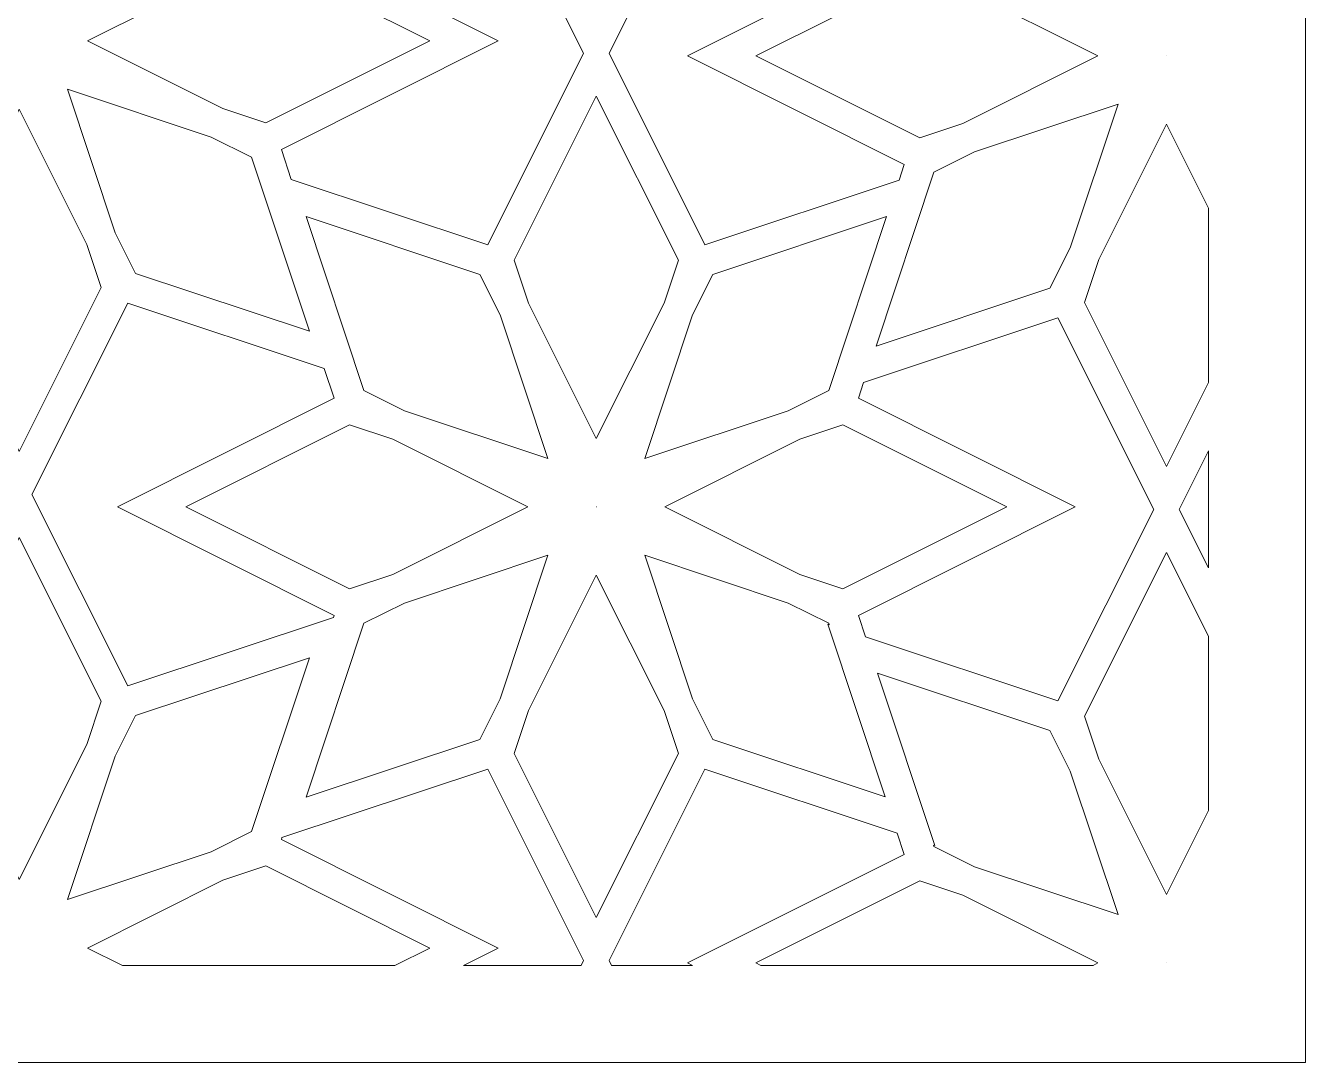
# Model space of a CAD drawing. Header units: centimetres. Extents: x -9.9 to 5.1, y -1.5 to 12.
# Drawn here: x -6.361 to -2.847, y -1.503 to 1.343 of the extents above; entities that cross this region are included whole.
import ezdxf

# ---------------------------------------------------------------- set-up
doc = ezdxf.new("R2010")
doc.units = ezdxf.units.CM
doc.header["$MEASUREMENT"] = 0
doc.layers.add('layer 1', color=7, linetype='Continuous')

msp = doc.modelspace()

# ---------------------------------------------------------------- linework, layer by layer
at = {"layer": 'layer 1', "color": 177, "lineweight": 9}
for points, knots in [([(-9.90262, -1.50302), (-9.90262, -1.50302), (-9.90262, -1.40247), (-9.90262, -1.40247), (-9.90262, -1.40247), (-9.90262, -1.40247), (-9.90262, -1.28287), (-9.90262, -1.28287), (-9.90262, -1.28287), (-9.90262, -1.28287), (-9.90262, -1.09513), (-9.90262, -1.09513), (-9.90262, -1.09513), (-9.90262, -1.09513), (-9.90262, -0.97553), (-9.90262, -0.97553), (-9.90262, -0.97553), (-9.90262, -0.97553), (-9.90262, -0.53225), (-9.90262, -0.53225), (-9.90262, -0.53225), (-9.90262, -0.53225), (-9.90262, -0.4436), (-9.90262, -0.4436), (-9.90262, -0.4436), (-9.90262, -0.4436), (-9.90262, 0.00048), (-9.90262, 0.00048), (-9.90262, 0.00048), (-9.90262, 0.00048), (-9.90262, 0.12554), (-9.90262, 0.12554), (-9.90262, 0.12554), (-9.90262, 0.12554), (-9.90262, 0.55598), (-9.90262, 0.55598), (-9.90262, 0.55598), (-9.90262, 0.55598), (-9.90262, 0.64463), (-9.90262, 0.64463), (-9.90262, 0.64463), (-9.90262, 0.64463), (-9.90262, 1.08791), (-9.90262, 1.08791), (-9.90262, 1.08791), (-9.90262, 1.08791), (-9.90262, 1.20751), (-9.90262, 1.20751), (-9.90262, 1.20751), (-9.90262, 1.20751), (-9.90262, 1.39525), (-9.90262, 1.39525), (-9.90262, 1.39525), (-9.90262, 1.39525), (-9.90262, 1.51485), (-9.90262, 1.51485), (-9.90262, 1.51485), (-9.90262, 1.51485), (-9.90262, 1.95812), (-9.90262, 1.95812), (-9.90262, 1.95812), (-9.90262, 1.95812), (-9.90262, 2.04678), (-9.90262, 2.04678), (-9.90262, 2.04678), (-9.90262, 2.04678), (-9.90262, 2.49085), (-9.90262, 2.49085), (-9.90262, 2.49085), (-9.90262, 2.49085), (-9.90262, 2.61591), (-9.90262, 2.61591), (-9.90262, 2.61591), (-9.90262, 2.61591), (-9.90262, 3.04637), (-9.90262, 3.04637), (-9.90262, 3.04637), (-9.90262, 3.04637), (-9.90262, 3.13502), (-9.90262, 3.13502), (-9.90262, 3.13502), (-9.90262, 3.13502), (-9.90262, 3.5783), (-9.90262, 3.5783), (-9.90262, 3.5783), (-9.90262, 3.5783), (-9.90262, 3.6979), (-9.90262, 3.6979), (-9.90262, 3.6979), (-9.90262, 3.6979), (-9.90262, 3.88564), (-9.90262, 3.88564), (-9.90262, 3.88564), (-9.90262, 3.88564), (-9.90262, 4.00523), (-9.90262, 4.00523), (-9.90262, 4.00523), (-9.90262, 4.00523), (-9.90262, 4.44851), (-9.90262, 4.44851), (-9.90262, 4.44851), (-9.90262, 4.44851), (-9.90262, 4.53717), (-9.90262, 4.53717), (-9.90262, 4.53717), (-9.90262, 4.53717), (-9.90262, 4.98124), (-9.90262, 4.98124), (-9.90262, 4.98124), (-9.90262, 4.98124), (-9.90262, 5.10631), (-9.90262, 5.10631), (-9.90262, 5.10631), (-9.90262, 5.10631), (-9.90262, 5.53674), (-9.90262, 5.53674), (-9.90262, 5.53674), (-9.90262, 5.53674), (-9.90262, 5.6254), (-9.90262, 5.6254), (-9.90262, 5.6254), (-9.90262, 5.6254), (-9.90262, 6.06868), (-9.90262, 6.06868), (-9.90262, 6.06868), (-9.90262, 6.06868), (-9.90262, 6.18827), (-9.90262, 6.18827), (-9.90262, 6.18827), (-9.90262, 6.18827), (-9.90262, 6.37601), (-9.90262, 6.37601), (-9.90262, 6.37601), (-9.90262, 6.37601), (-9.90262, 6.49561), (-9.90262, 6.49561), (-9.90262, 6.49561), (-9.90262, 6.49561), (-9.90262, 6.93889), (-9.90262, 6.93889), (-9.90262, 6.93889), (-9.90262, 6.93889), (-9.90262, 7.02755), (-9.90262, 7.02755), (-9.90262, 7.02755), (-9.90262, 7.02755), (-9.90262, 7.47161), (-9.90262, 7.47161), (-9.90262, 7.47161), (-9.90262, 7.47161), (-9.90262, 7.59668), (-9.90262, 7.59668), (-9.90262, 7.59668), (-9.90262, 7.59668), (-9.90262, 8.02713), (-9.90262, 8.02713), (-9.90262, 8.02713), (-9.90262, 8.02713), (-9.90262, 8.11579), (-9.90262, 8.11579), (-9.90262, 8.11579), (-9.90262, 8.11579), (-9.90262, 8.55907), (-9.90262, 8.55907), (-9.90262, 8.55907), (-9.90262, 8.55907), (-9.90262, 8.67866), (-9.90262, 8.67866), (-9.90262, 8.67866), (-9.90262, 8.67866), (-9.90262, 8.8664), (-9.90262, 8.8664), (-9.90262, 8.8664), (-9.90262, 8.8664), (-9.90262, 8.986), (-9.90262, 8.986), (-9.90262, 8.986), (-9.90262, 8.986), (-9.90262, 9.42928), (-9.90262, 9.42928), (-9.90262, 9.42928), (-9.90262, 9.42928), (-9.90262, 9.51794), (-9.90262, 9.51794), (-9.90262, 9.51794), (-9.90262, 9.51794), (-9.90262, 9.96201), (-9.90262, 9.96201), (-9.90262, 9.96201), (-9.90262, 9.96201), (-9.90262, 10.08707), (-9.90262, 10.08707), (-9.90262, 10.08707), (-9.90262, 10.08707), (-9.90262, 10.51751), (-9.90262, 10.51751), (-9.90262, 10.51751), (-9.90262, 10.51751), (-9.90262, 10.60617), (-9.90262, 10.60617), (-9.90262, 10.60617), (-9.90262, 10.60617), (-9.90262, 11.04944), (-9.90262, 11.04944), (-9.90262, 11.04944), (-9.90262, 11.04944), (-9.90262, 11.16904), (-9.90262, 11.16904), (-9.90262, 11.16904), (-9.90262, 11.16904), (-9.90262, 11.35678), (-9.90262, 11.35678), (-9.90262, 11.35678), (-9.90262, 11.35678), (-9.90262, 11.47638), (-9.90262, 11.47638), (-9.90262, 11.47638), (-9.90262, 11.47638), (-9.90262, 11.91966), (-9.90262, 11.91966), (-9.90262, 11.91966), (-9.90262, 11.91966), (-9.90262, 11.9877), (-9.90262, 11.9877), (-9.90262, 11.9877), (-9.90262, 11.9877), (-2.84661, 11.9877), (-2.84661, 11.9877), (-2.84661, 11.9877), (-2.84661, 11.9877), (-2.84661, 11.96951), (-2.84661, 11.96951), (-2.84661, 11.96951), (-2.84661, 11.96951), (-2.84661, 11.88086), (-2.84661, 11.88086), (-2.84661, 11.88086), (-2.84661, 11.88086), (-2.84661, 11.43758), (-2.84661, 11.43758), (-2.84661, 11.43758), (-2.84661, 11.43758), (-2.84661, 11.31906), (-2.84661, 11.31906), (-2.84661, 11.31906), (-2.84661, 11.31906), (-2.84661, 11.1249), (-2.84661, 11.1249), (-2.84661, 11.1249), (-2.84661, 11.1249), (-2.84661, 11.00638), (-2.84661, 11.00638), (-2.84661, 11.00638), (-2.84661, 11.00638), (-2.84661, 10.56311), (-2.84661, 10.56311), (-2.84661, 10.56311), (-2.84661, 10.56311), (-2.84661, 10.47445), (-2.84661, 10.47445), (-2.84661, 10.47445), (-2.84661, 10.47445), (-2.84661, 10.04616), (-2.84661, 10.04616), (-2.84661, 10.04616), (-2.84661, 10.04616), (-2.84661, 9.92103), (-2.84661, 9.92103), (-2.84661, 9.92103), (-2.84661, 9.92103), (-2.84661, 9.47912), (-2.84661, 9.47912), (-2.84661, 9.47912), (-2.84661, 9.47912), (-2.84661, 9.39046), (-2.84661, 9.39046), (-2.84661, 9.39046), (-2.84661, 9.39046), (-2.84661, 8.94719), (-2.84661, 8.94719), (-2.84661, 8.94719), (-2.84661, 8.94719), (-2.84661, 8.82867), (-2.84661, 8.82867), (-2.84661, 8.82867), (-2.84661, 8.82867), (-2.84661, 8.63451), (-2.84661, 8.63451), (-2.84661, 8.63451), (-2.84661, 8.63451), (-2.84661, 8.51599), (-2.84661, 8.51599), (-2.84661, 8.51599), (-2.84661, 8.51599), (-2.84661, 8.07271), (-2.84661, 8.07271), (-2.84661, 8.07271), (-2.84661, 8.07271), (-2.84661, 7.98406), (-2.84661, 7.98406), (-2.84661, 7.98406), (-2.84661, 7.98406), (-2.84661, 7.55579), (-2.84661, 7.55579), (-2.84661, 7.55579), (-2.84661, 7.55579), (-2.84661, 7.43065), (-2.84661, 7.43065), (-2.84661, 7.43065), (-2.84661, 7.43065), (-2.84661, 6.98874), (-2.84661, 6.98874), (-2.84661, 6.98874), (-2.84661, 6.98874), (-2.84661, 6.90009), (-2.84661, 6.90009), (-2.84661, 6.90009), (-2.84661, 6.90009), (-2.84661, 6.45681), (-2.84661, 6.45681), (-2.84661, 6.45681), (-2.84661, 6.45681), (-2.84661, 6.33829), (-2.84661, 6.33829), (-2.84661, 6.33829), (-2.84661, 6.33829), (-2.84661, 6.14413), (-2.84661, 6.14413), (-2.84661, 6.14413), (-2.84661, 6.14413), (-2.84661, 6.02561), (-2.84661, 6.02561), (-2.84661, 6.02561), (-2.84661, 6.02561), (-2.84661, 5.58234), (-2.84661, 5.58234), (-2.84661, 5.58234), (-2.84661, 5.58234), (-2.84661, 5.49368), (-2.84661, 5.49368), (-2.84661, 5.49368), (-2.84661, 5.49368), (-2.84661, 5.0654), (-2.84661, 5.0654), (-2.84661, 5.0654), (-2.84661, 5.0654), (-2.84661, 4.94026), (-2.84661, 4.94026), (-2.84661, 4.94026), (-2.84661, 4.94026), (-2.84661, 4.49835), (-2.84661, 4.49835), (-2.84661, 4.49835), (-2.84661, 4.49835), (-2.84661, 4.4097), (-2.84661, 4.4097), (-2.84661, 4.4097), (-2.84661, 4.4097), (-2.84661, 3.96642), (-2.84661, 3.96642), (-2.84661, 3.96642), (-2.84661, 3.96642), (-2.84661, 3.8479), (-2.84661, 3.8479), (-2.84661, 3.8479), (-2.84661, 3.8479), (-2.84661, 3.65375), (-2.84661, 3.65375), (-2.84661, 3.65375), (-2.84661, 3.65375), (-2.84661, 3.53523), (-2.84661, 3.53523), (-2.84661, 3.53523), (-2.84661, 3.53523), (-2.84661, 3.09195), (-2.84661, 3.09195), (-2.84661, 3.09195), (-2.84661, 3.09195), (-2.84661, 3.00329), (-2.84661, 3.00329), (-2.84661, 3.00329), (-2.84661, 3.00329), (-2.84661, 2.57502), (-2.84661, 2.57502), (-2.84661, 2.57502), (-2.84661, 2.57502), (-2.84661, 2.44988), (-2.84661, 2.44988), (-2.84661, 2.44988), (-2.84661, 2.44988), (-2.84661, 2.00798), (-2.84661, 2.00798), (-2.84661, 2.00798), (-2.84661, 2.00798), (-2.84661, 1.91932), (-2.84661, 1.91932), (-2.84661, 1.91932), (-2.84661, 1.91932), (-2.84661, 1.47604), (-2.84661, 1.47604), (-2.84661, 1.47604), (-2.84661, 1.47604), (-2.84661, 1.35752), (-2.84661, 1.35752), (-2.84661, 1.35752), (-2.84661, 1.35752), (-2.84661, 1.16337), (-2.84661, 1.16337), (-2.84661, 1.16337), (-2.84661, 1.16337), (-2.84661, 1.04485), (-2.84661, 1.04485), (-2.84661, 1.04485), (-2.84661, 1.04485), (-2.84661, 0.60157), (-2.84661, 0.60157), (-2.84661, 0.60157), (-2.84661, 0.60157), (-2.84661, 0.51291), (-2.84661, 0.51291), (-2.84661, 0.51291), (-2.84661, 0.51291), (-2.84661, 0.08463), (-2.84661, 0.08463), (-2.84661, 0.08463), (-2.84661, 0.08463), (-2.84661, -0.04051), (-2.84661, -0.04051), (-2.84661, -0.04051), (-2.84661, -0.04051), (-2.84661, -0.48241), (-2.84661, -0.48241), (-2.84661, -0.48241), (-2.84661, -0.48241), (-2.84661, -0.57107), (-2.84661, -0.57107), (-2.84661, -0.57107), (-2.84661, -0.57107), (-2.84661, -1.01435), (-2.84661, -1.01435), (-2.84661, -1.01435), (-2.84661, -1.01435), (-2.84661, -1.13286), (-2.84661, -1.13286), (-2.84661, -1.13286), (-2.84661, -1.13286), (-2.84661, -1.32702), (-2.84661, -1.32702), (-2.84661, -1.32702), (-2.84661, -1.32702), (-2.84661, -1.44554), (-2.84661, -1.44554), (-2.84661, -1.44554), (-2.84661, -1.44554), (-2.84661, -1.50302), (-2.84661, -1.50302), (-2.84661, -1.50302), (-2.84661, -1.50302), (-9.90262, -1.50302), (-9.90262, -1.50302)], [0, 0, 0, 0, 0.0086207, 0.0086207, 0.0086207, 0.0086207, 0.0172414, 0.0172414, 0.0172414, 0.0172414, 0.0258621, 0.0258621, 0.0258621, 0.0258621, 0.0344828, 0.0344828, 0.0344828, 0.0344828, 0.0431034, 0.0431034, 0.0431034, 0.0431034, 0.0517241, 0.0517241, 0.0517241, 0.0517241, 0.0603448, 0.0603448, 0.0603448, 0.0603448, 0.0689655, 0.0689655, 0.0689655, 0.0689655, 0.0775862, 0.0775862, 0.0775862, 0.0775862, 0.0862069, 0.0862069, 0.0862069, 0.0862069, 0.0948276, 0.0948276, 0.0948276, 0.0948276, 0.1034483, 0.1034483, 0.1034483, 0.1034483, 0.112069, 0.112069, 0.112069, 0.112069, 0.1206897, 0.1206897, 0.1206897, 0.1206897, 0.1293103, 0.1293103, 0.1293103, 0.1293103, 0.137931, 0.137931, 0.137931, 0.137931, 0.1465517, 0.1465517, 0.1465517, 0.1465517, 0.1551724, 0.1551724, 0.1551724, 0.1551724, 0.1637931, 0.1637931, 0.1637931, 0.1637931, 0.1724138, 0.1724138, 0.1724138, 0.1724138, 0.1810345, 0.1810345, 0.1810345, 0.1810345, 0.1896552, 0.1896552, 0.1896552, 0.1896552, 0.1982759, 0.1982759, 0.1982759, 0.1982759, 0.2068966, 0.2068966, 0.2068966, 0.2068966, 0.2155172, 0.2155172, 0.2155172, 0.2155172, 0.2241379, 0.2241379, 0.2241379, 0.2241379, 0.2327586, 0.2327586, 0.2327586, 0.2327586, 0.2413793, 0.2413793, 0.2413793, 0.2413793, 0.25, 0.25, 0.25, 0.25, 0.2586207, 0.2586207, 0.2586207, 0.2586207, 0.2672414, 0.2672414, 0.2672414, 0.2672414, 0.2758621, 0.2758621, 0.2758621, 0.2758621, 0.2844828, 0.2844828, 0.2844828, 0.2844828, 0.2931034, 0.2931034, 0.2931034, 0.2931034, 0.3017241, 0.3017241, 0.3017241, 0.3017241, 0.3103448, 0.3103448, 0.3103448, 0.3103448, 0.3189655, 0.3189655, 0.3189655, 0.3189655, 0.3275862, 0.3275862, 0.3275862, 0.3275862, 0.3362069, 0.3362069, 0.3362069, 0.3362069, 0.3448276, 0.3448276, 0.3448276, 0.3448276, 0.3534483, 0.3534483, 0.3534483, 0.3534483, 0.362069, 0.362069, 0.362069, 0.362069, 0.3706897, 0.3706897, 0.3706897, 0.3706897, 0.3793103, 0.3793103, 0.3793103, 0.3793103, 0.387931, 0.387931, 0.387931, 0.387931, 0.3965517, 0.3965517, 0.3965517, 0.3965517, 0.4051724, 0.4051724, 0.4051724, 0.4051724, 0.4137931, 0.4137931, 0.4137931, 0.4137931, 0.4224138, 0.4224138, 0.4224138, 0.4224138, 0.4310345, 0.4310345, 0.4310345, 0.4310345, 0.4396552, 0.4396552, 0.4396552, 0.4396552, 0.4482759, 0.4482759, 0.4482759, 0.4482759, 0.4568966, 0.4568966, 0.4568966, 0.4568966, 0.4655172, 0.4655172, 0.4655172, 0.4655172, 0.4741379, 0.4741379, 0.4741379, 0.4741379, 0.4827586, 0.4827586, 0.4827586, 0.4827586, 0.4913793, 0.4913793, 0.4913793, 0.4913793, 0.5, 0.5, 0.5, 0.5, 0.5086207, 0.5086207, 0.5086207, 0.5086207, 0.5172414, 0.5172414, 0.5172414, 0.5172414, 0.5258621, 0.5258621, 0.5258621, 0.5258621, 0.5344828, 0.5344828, 0.5344828, 0.5344828, 0.5431034, 0.5431034, 0.5431034, 0.5431034, 0.5517241, 0.5517241, 0.5517241, 0.5517241, 0.5603448, 0.5603448, 0.5603448, 0.5603448, 0.5689655, 0.5689655, 0.5689655, 0.5689655, 0.5775862, 0.5775862, 0.5775862, 0.5775862, 0.5862069, 0.5862069, 0.5862069, 0.5862069, 0.5948276, 0.5948276, 0.5948276, 0.5948276, 0.6034483, 0.6034483, 0.6034483, 0.6034483, 0.612069, 0.612069, 0.612069, 0.612069, 0.6206897, 0.6206897, 0.6206897, 0.6206897, 0.6293103, 0.6293103, 0.6293103, 0.6293103, 0.637931, 0.637931, 0.637931, 0.637931, 0.6465517, 0.6465517, 0.6465517, 0.6465517, 0.6551724, 0.6551724, 0.6551724, 0.6551724, 0.6637931, 0.6637931, 0.6637931, 0.6637931, 0.6724138, 0.6724138, 0.6724138, 0.6724138, 0.6810345, 0.6810345, 0.6810345, 0.6810345, 0.6896552, 0.6896552, 0.6896552, 0.6896552, 0.6982759, 0.6982759, 0.6982759, 0.6982759, 0.7068966, 0.7068966, 0.7068966, 0.7068966, 0.7155172, 0.7155172, 0.7155172, 0.7155172, 0.7241379, 0.7241379, 0.7241379, 0.7241379, 0.7327586, 0.7327586, 0.7327586, 0.7327586, 0.7413793, 0.7413793, 0.7413793, 0.7413793, 0.75, 0.75, 0.75, 0.75, 0.7586207, 0.7586207, 0.7586207, 0.7586207, 0.7672414, 0.7672414, 0.7672414, 0.7672414, 0.7758621, 0.7758621, 0.7758621, 0.7758621, 0.7844828, 0.7844828, 0.7844828, 0.7844828, 0.7931034, 0.7931034, 0.7931034, 0.7931034, 0.8017241, 0.8017241, 0.8017241, 0.8017241, 0.8103448, 0.8103448, 0.8103448, 0.8103448, 0.8189655, 0.8189655, 0.8189655, 0.8189655, 0.8275862, 0.8275862, 0.8275862, 0.8275862, 0.8362069, 0.8362069, 0.8362069, 0.8362069, 0.8448276, 0.8448276, 0.8448276, 0.8448276, 0.8534483, 0.8534483, 0.8534483, 0.8534483, 0.862069, 0.862069, 0.862069, 0.862069, 0.8706897, 0.8706897, 0.8706897, 0.8706897, 0.8793103, 0.8793103, 0.8793103, 0.8793103, 0.887931, 0.887931, 0.887931, 0.887931, 0.8965517, 0.8965517, 0.8965517, 0.8965517, 0.9051724, 0.9051724, 0.9051724, 0.9051724, 0.9137931, 0.9137931, 0.9137931, 0.9137931, 0.9224138, 0.9224138, 0.9224138, 0.9224138, 0.9310345, 0.9310345, 0.9310345, 0.9310345, 0.9396552, 0.9396552, 0.9396552, 0.9396552, 0.9482759, 0.9482759, 0.9482759, 0.9482759, 0.9568966, 0.9568966, 0.9568966, 0.9568966, 0.9655172, 0.9655172, 0.9655172, 0.9655172, 0.9741379, 0.9741379, 0.9741379, 0.9741379, 0.9827586, 0.9827586, 0.9827586, 0.9827586, 1, 1, 1, 1]), ([(-5.65692, 1.60478), (-5.65692, 1.60478), (-5.09185, 1.79271), (-5.09185, 1.79271), (-5.09185, 1.79271), (-5.09185, 1.79271), (-4.82867, 1.26726), (-4.82867, 1.26726), (-4.82867, 1.26726), (-4.82867, 1.26726), (-5.09185, 0.74181), (-5.09185, 0.74181), (-5.09185, 0.74181), (-5.09185, 0.74181), (-5.63139, 0.92125), (-5.63139, 0.92125), (-5.63139, 0.92125), (-5.63139, 0.92125), (-5.65866, 1.00326), (-5.65866, 1.00326), (-5.65866, 1.00326), (-5.65866, 1.00326), (-5.06342, 1.30138), (-5.06342, 1.30138), (-5.06342, 1.30138), (-5.06342, 1.30138), (-5.65867, 1.59951), (-5.65867, 1.59951), (-5.65867, 1.59951), (-5.65867, 1.59951), (-5.65692, 1.60478), (-5.65692, 1.60478)], [0, 0, 0, 0, 0.1111111, 0.1111111, 0.1111111, 0.1111111, 0.2222222, 0.2222222, 0.2222222, 0.2222222, 0.3333333, 0.3333333, 0.3333333, 0.3333333, 0.4444444, 0.4444444, 0.4444444, 0.4444444, 0.5555556, 0.5555556, 0.5555556, 0.5555556, 0.6666667, 0.6666667, 0.6666667, 0.6666667, 0.7777778, 0.7777778, 0.7777778, 0.7777778, 1, 1, 1, 1]), ([(-3.9675, 1.61707), (-3.9675, 1.61707), (-4.49559, 1.7927), (-4.49559, 1.7927), (-4.49559, 1.7927), (-4.49559, 1.7927), (-4.75876, 1.26726), (-4.75876, 1.26726), (-4.75876, 1.26726), (-4.75876, 1.26726), (-4.49559, 0.74181), (-4.49559, 0.74181), (-4.49559, 0.74181), (-4.49559, 0.74181), (-3.9624, 0.91914), (-3.9624, 0.91914), (-3.9624, 0.91914), (-3.9624, 0.91914), (-3.94804, 0.96231), (-3.94804, 0.96231), (-3.94804, 0.96231), (-3.94804, 0.96231), (-4.54329, 1.26044), (-4.54329, 1.26044), (-4.54329, 1.26044), (-4.54329, 1.26044), (-3.94804, 1.55856), (-3.94804, 1.55856), (-3.94804, 1.55856), (-3.94804, 1.55856), (-3.9675, 1.61707), (-3.9675, 1.61707)], [0, 0, 0, 0, 0.1111111, 0.1111111, 0.1111111, 0.1111111, 0.2222222, 0.2222222, 0.2222222, 0.2222222, 0.3333333, 0.3333333, 0.3333333, 0.3333333, 0.4444444, 0.4444444, 0.4444444, 0.4444444, 0.5555556, 0.5555556, 0.5555556, 0.5555556, 0.6666667, 0.6666667, 0.6666667, 0.6666667, 0.7777778, 0.7777778, 0.7777778, 0.7777778, 1, 1, 1, 1]), ([(-5.70106, 1.07611), (-5.70106, 1.07611), (-5.81924, 1.11542), (-5.81924, 1.11542), (-5.81924, 1.11542), (-5.81924, 1.11542), (-6.19055, 1.30138), (-6.19055, 1.30138), (-6.19055, 1.30138), (-6.19055, 1.30138), (-5.81925, 1.48735), (-5.81925, 1.48735), (-5.81925, 1.48735), (-5.81925, 1.48735), (-5.70106, 1.52666), (-5.70106, 1.52666), (-5.70106, 1.52666), (-5.70106, 1.52666), (-5.25127, 1.30138), (-5.25127, 1.30138), (-5.25127, 1.30138), (-5.25127, 1.30138), (-5.70106, 1.07611), (-5.70106, 1.07611)], [0, 0, 0, 0, 0.1428571, 0.1428571, 0.1428571, 0.1428571, 0.2857143, 0.2857143, 0.2857143, 0.2857143, 0.4285714, 0.4285714, 0.4285714, 0.4285714, 0.5714286, 0.5714286, 0.5714286, 0.5714286, 0.7142857, 0.7142857, 0.7142857, 0.7142857, 1, 1, 1, 1]), ([(-3.78746, 1.07447), (-3.78746, 1.07447), (-3.90564, 1.03517), (-3.90564, 1.03517), (-3.90564, 1.03517), (-3.90564, 1.03517), (-4.35543, 1.26044), (-4.35543, 1.26044), (-4.35543, 1.26044), (-4.35543, 1.26044), (-3.90564, 1.48571), (-3.90564, 1.48571), (-3.90564, 1.48571), (-3.90564, 1.48571), (-3.78746, 1.44641), (-3.78746, 1.44641), (-3.78746, 1.44641), (-3.78746, 1.44641), (-3.41616, 1.26044), (-3.41616, 1.26044), (-3.41616, 1.26044), (-3.41616, 1.26044), (-3.78746, 1.07447), (-3.78746, 1.07447)], [0, 0, 0, 0, 0.1428571, 0.1428571, 0.1428571, 0.1428571, 0.2857143, 0.2857143, 0.2857143, 0.2857143, 0.4285714, 0.4285714, 0.4285714, 0.4285714, 0.5714286, 0.5714286, 0.5714286, 0.5714286, 0.7142857, 0.7142857, 0.7142857, 0.7142857, 1, 1, 1, 1]), ([(-3.22831, 1.26043), (-3.22831, 1.26043), (-3.2283, 1.26044), (-3.2283, 1.26044), (-3.2283, 1.26044), (-3.2283, 1.26044), (-3.22831, 1.26044), (-3.22831, 1.26044), (-3.22831, 1.26044), (-3.22831, 1.26044), (-3.22831, 1.26044), (-3.22831, 1.26044), (-3.22831, 1.26044), (-3.22831, 1.26044), (-3.22831, 1.26045), (-3.22831, 1.26045), (-3.22831, 1.26045), (-3.22831, 1.26045), (-3.22831, 1.26044), (-3.22831, 1.26044), (-3.22831, 1.26044), (-3.22831, 1.26044), (-3.2283, 1.26046), (-3.2283, 1.26046), (-3.2283, 1.26046), (-3.2283, 1.26046), (-3.2283, 1.26045), (-3.2283, 1.26045), (-3.2283, 1.26045), (-3.2283, 1.26045), (-3.22829, 1.26045), (-3.22829, 1.26045), (-3.22829, 1.26045), (-3.22829, 1.26045), (-3.2283, 1.26045), (-3.2283, 1.26045), (-3.2283, 1.26045), (-3.2283, 1.26045), (-3.22829, 1.26044), (-3.22829, 1.26044), (-3.22829, 1.26044), (-3.22829, 1.26044), (-3.2283, 1.26044), (-3.2283, 1.26044), (-3.2283, 1.26044), (-3.2283, 1.26044), (-3.22829, 1.26043), (-3.22829, 1.26043), (-3.22829, 1.26043), (-3.22829, 1.26043), (-3.2283, 1.26044), (-3.2283, 1.26044), (-3.2283, 1.26044), (-3.2283, 1.26044), (-3.2283, 1.26043), (-3.2283, 1.26043), (-3.2283, 1.26043), (-3.2283, 1.26043), (-3.2283, 1.26044), (-3.2283, 1.26044), (-3.2283, 1.26044), (-3.2283, 1.26044), (-3.22831, 1.26043), (-3.22831, 1.26043)], [0, 0, 0, 0, 0.0588235, 0.0588235, 0.0588235, 0.0588235, 0.1176471, 0.1176471, 0.1176471, 0.1176471, 0.1764706, 0.1764706, 0.1764706, 0.1764706, 0.2352941, 0.2352941, 0.2352941, 0.2352941, 0.2941176, 0.2941176, 0.2941176, 0.2941176, 0.3529412, 0.3529412, 0.3529412, 0.3529412, 0.4117647, 0.4117647, 0.4117647, 0.4117647, 0.4705882, 0.4705882, 0.4705882, 0.4705882, 0.5294118, 0.5294118, 0.5294118, 0.5294118, 0.5882353, 0.5882353, 0.5882353, 0.5882353, 0.6470588, 0.6470588, 0.6470588, 0.6470588, 0.7058824, 0.7058824, 0.7058824, 0.7058824, 0.7647059, 0.7647059, 0.7647059, 0.7647059, 0.8235294, 0.8235294, 0.8235294, 0.8235294, 0.8823529, 0.8823529, 0.8823529, 0.8823529, 1, 1, 1, 1]), ([(-6.05874, 0.66314), (-6.05874, 0.66314), (-6.11451, 0.77449), (-6.11451, 0.77449), (-6.11451, 0.77449), (-6.11451, 0.77449), (-6.24557, 1.16855), (-6.24557, 1.16855), (-6.24557, 1.16855), (-6.24557, 1.16855), (-5.85152, 1.0375), (-5.85152, 1.0375), (-5.85152, 1.0375), (-5.85152, 1.0375), (-5.74015, 0.98172), (-5.74015, 0.98172), (-5.74015, 0.98172), (-5.74015, 0.98172), (-5.5814, 0.50438), (-5.5814, 0.50438), (-5.5814, 0.50438), (-5.5814, 0.50438), (-6.05874, 0.66314), (-6.05874, 0.66314)], [0, 0, 0, 0, 0.1428571, 0.1428571, 0.1428571, 0.1428571, 0.2857143, 0.2857143, 0.2857143, 0.2857143, 0.4285714, 0.4285714, 0.4285714, 0.4285714, 0.5714286, 0.5714286, 0.5714286, 0.5714286, 0.7142857, 0.7142857, 0.7142857, 0.7142857, 1, 1, 1, 1]), ([(-4.56844, 0.69941), (-4.56844, 0.69941), (-4.60774, 0.58123), (-4.60774, 0.58123), (-4.60774, 0.58123), (-4.60774, 0.58123), (-4.79371, 0.20993), (-4.79371, 0.20993), (-4.79371, 0.20993), (-4.79371, 0.20993), (-4.97968, 0.58122), (-4.97968, 0.58122), (-4.97968, 0.58122), (-4.97968, 0.58122), (-5.01899, 0.69942), (-5.01899, 0.69942), (-5.01899, 0.69942), (-5.01899, 0.69942), (-4.79372, 1.1492), (-4.79372, 1.1492), (-4.79372, 1.1492), (-4.79372, 1.1492), (-4.56844, 0.69941), (-4.56844, 0.69941)], [0, 0, 0, 0, 0.1428571, 0.1428571, 0.1428571, 0.1428571, 0.2857143, 0.2857143, 0.2857143, 0.2857143, 0.4285714, 0.4285714, 0.4285714, 0.4285714, 0.5714286, 0.5714286, 0.5714286, 0.5714286, 0.7142857, 0.7142857, 0.7142857, 0.7142857, 1, 1, 1, 1]), ([(-3.86654, 0.94078), (-3.86654, 0.94078), (-3.75519, 0.99655), (-3.75519, 0.99655), (-3.75519, 0.99655), (-3.75519, 0.99655), (-3.36113, 1.12761), (-3.36113, 1.12761), (-3.36113, 1.12761), (-3.36113, 1.12761), (-3.49219, 0.73356), (-3.49219, 0.73356), (-3.49219, 0.73356), (-3.49219, 0.73356), (-3.54796, 0.62219), (-3.54796, 0.62219), (-3.54796, 0.62219), (-3.54796, 0.62219), (-4.0253, 0.46344), (-4.0253, 0.46344), (-4.0253, 0.46344), (-4.0253, 0.46344), (-3.86654, 0.94078), (-3.86654, 0.94078)], [0, 0, 0, 0, 0.1428571, 0.1428571, 0.1428571, 0.1428571, 0.2857143, 0.2857143, 0.2857143, 0.2857143, 0.4285714, 0.4285714, 0.4285714, 0.4285714, 0.5714286, 0.5714286, 0.5714286, 0.5714286, 0.7142857, 0.7142857, 0.7142857, 0.7142857, 1, 1, 1, 1]), ([(-6.60368, 0.62404), (-6.60368, 0.62404), (-6.56437, 0.74222), (-6.56437, 0.74222), (-6.56437, 0.74222), (-6.56437, 0.74222), (-6.3784, 1.11353), (-6.3784, 1.11353), (-6.3784, 1.11353), (-6.3784, 1.11353), (-6.19244, 0.74223), (-6.19244, 0.74223), (-6.19244, 0.74223), (-6.19244, 0.74223), (-6.15313, 0.62404), (-6.15313, 0.62404), (-6.15313, 0.62404), (-6.15313, 0.62404), (-6.3784, 0.17425), (-6.3784, 0.17425), (-6.3784, 0.17425), (-6.3784, 0.17425), (-6.60368, 0.62404), (-6.60368, 0.62404)], [0, 0, 0, 0, 0.1428571, 0.1428571, 0.1428571, 0.1428571, 0.2857143, 0.2857143, 0.2857143, 0.2857143, 0.4285714, 0.4285714, 0.4285714, 0.4285714, 0.5714286, 0.5714286, 0.5714286, 0.5714286, 0.7142857, 0.7142857, 0.7142857, 0.7142857, 1, 1, 1, 1]), ([(-3.45357, 0.5831), (-3.45357, 0.5831), (-3.41426, 0.70128), (-3.41426, 0.70128), (-3.41426, 0.70128), (-3.41426, 0.70128), (-3.2283, 1.07259), (-3.2283, 1.07259), (-3.2283, 1.07259), (-3.2283, 1.07259), (-3.11288, 0.84215), (-3.11288, 0.84215), (-3.11288, 0.84215), (-3.11288, 0.84215), (-3.11288, 0.36376), (-3.11288, 0.36376), (-3.11288, 0.36376), (-3.11288, 0.36376), (-3.2283, 0.13331), (-3.2283, 0.13331), (-3.2283, 0.13331), (-3.2283, 0.13331), (-3.45357, 0.5831), (-3.45357, 0.5831)], [0, 0, 0, 0, 0.1428571, 0.1428571, 0.1428571, 0.1428571, 0.2857143, 0.2857143, 0.2857143, 0.2857143, 0.4285714, 0.4285714, 0.4285714, 0.4285714, 0.5714286, 0.5714286, 0.5714286, 0.5714286, 0.7142857, 0.7142857, 0.7142857, 0.7142857, 1, 1, 1, 1]), ([(-5.11338, 0.66031), (-5.11338, 0.66031), (-5.0576, 0.54895), (-5.0576, 0.54895), (-5.0576, 0.54895), (-5.0576, 0.54895), (-4.92655, 0.1549), (-4.92655, 0.1549), (-4.92655, 0.1549), (-4.92655, 0.1549), (-5.3206, 0.28595), (-5.3206, 0.28595), (-5.3206, 0.28595), (-5.3206, 0.28595), (-5.43196, 0.34173), (-5.43196, 0.34173), (-5.43196, 0.34173), (-5.43196, 0.34173), (-5.59071, 0.81907), (-5.59071, 0.81907), (-5.59071, 0.81907), (-5.59071, 0.81907), (-5.11338, 0.66031), (-5.11338, 0.66031)], [0, 0, 0, 0, 0.1428571, 0.1428571, 0.1428571, 0.1428571, 0.2857143, 0.2857143, 0.2857143, 0.2857143, 0.4285714, 0.4285714, 0.4285714, 0.4285714, 0.5714286, 0.5714286, 0.5714286, 0.5714286, 0.7142857, 0.7142857, 0.7142857, 0.7142857, 1, 1, 1, 1]), ([(-4.15546, 0.34173), (-4.15546, 0.34173), (-4.26682, 0.28596), (-4.26682, 0.28596), (-4.26682, 0.28596), (-4.26682, 0.28596), (-4.66088, 0.1549), (-4.66088, 0.1549), (-4.66088, 0.1549), (-4.66088, 0.1549), (-4.52983, 0.54895), (-4.52983, 0.54895), (-4.52983, 0.54895), (-4.52983, 0.54895), (-4.47405, 0.66032), (-4.47405, 0.66032), (-4.47405, 0.66032), (-4.47405, 0.66032), (-3.99671, 0.81907), (-3.99671, 0.81907), (-3.99671, 0.81907), (-3.99671, 0.81907), (-4.15546, 0.34173), (-4.15546, 0.34173)], [0, 0, 0, 0, 0.1428571, 0.1428571, 0.1428571, 0.1428571, 0.2857143, 0.2857143, 0.2857143, 0.2857143, 0.4285714, 0.4285714, 0.4285714, 0.4285714, 0.5714286, 0.5714286, 0.5714286, 0.5714286, 0.7142857, 0.7142857, 0.7142857, 0.7142857, 1, 1, 1, 1]), ([(-5.54073, 0.4022), (-5.54073, 0.4022), (-5.51346, 0.32019), (-5.51346, 0.32019), (-5.51346, 0.32019), (-5.51346, 0.32019), (-6.1087, 0.02206), (-6.1087, 0.02206), (-6.1087, 0.02206), (-6.1087, 0.02206), (-5.51345, -0.27607), (-5.51345, -0.27607), (-5.51345, -0.27607), (-5.51345, -0.27607), (-5.5152, -0.28133), (-5.5152, -0.28133), (-5.5152, -0.28133), (-5.5152, -0.28133), (-6.08027, -0.46926), (-6.08027, -0.46926), (-6.08027, -0.46926), (-6.08027, -0.46926), (-6.34345, 0.05619), (-6.34345, 0.05619), (-6.34345, 0.05619), (-6.34345, 0.05619), (-6.08027, 0.58164), (-6.08027, 0.58164), (-6.08027, 0.58164), (-6.08027, 0.58164), (-5.54073, 0.4022), (-5.54073, 0.4022)], [0, 0, 0, 0, 0.1111111, 0.1111111, 0.1111111, 0.1111111, 0.2222222, 0.2222222, 0.2222222, 0.2222222, 0.3333333, 0.3333333, 0.3333333, 0.3333333, 0.4444444, 0.4444444, 0.4444444, 0.4444444, 0.5555556, 0.5555556, 0.5555556, 0.5555556, 0.6666667, 0.6666667, 0.6666667, 0.6666667, 0.7777778, 0.7777778, 0.7777778, 0.7777778, 1, 1, 1, 1]), ([(-4.05451, -0.33457), (-4.05451, -0.33457), (-4.07397, -0.27605), (-4.07397, -0.27605), (-4.07397, -0.27605), (-4.07397, -0.27605), (-3.47873, 0.02207), (-3.47873, 0.02207), (-3.47873, 0.02207), (-3.47873, 0.02207), (-4.07397, 0.3202), (-4.07397, 0.3202), (-4.07397, 0.3202), (-4.07397, 0.3202), (-4.05961, 0.36337), (-4.05961, 0.36337), (-4.05961, 0.36337), (-4.05961, 0.36337), (-3.52642, 0.5407), (-3.52642, 0.5407), (-3.52642, 0.5407), (-3.52642, 0.5407), (-3.26325, 0.01525), (-3.26325, 0.01525), (-3.26325, 0.01525), (-3.26325, 0.01525), (-3.52642, -0.5102), (-3.52642, -0.5102), (-3.52642, -0.5102), (-3.52642, -0.5102), (-4.05451, -0.33457), (-4.05451, -0.33457)], [0, 0, 0, 0, 0.1111111, 0.1111111, 0.1111111, 0.1111111, 0.2222222, 0.2222222, 0.2222222, 0.2222222, 0.3333333, 0.3333333, 0.3333333, 0.3333333, 0.4444444, 0.4444444, 0.4444444, 0.4444444, 0.5555556, 0.5555556, 0.5555556, 0.5555556, 0.6666667, 0.6666667, 0.6666667, 0.6666667, 0.7777778, 0.7777778, 0.7777778, 0.7777778, 1, 1, 1, 1]), ([(-5.35287, -0.1639), (-5.35287, -0.1639), (-5.47106, -0.20321), (-5.47106, -0.20321), (-5.47106, -0.20321), (-5.47106, -0.20321), (-5.92084, 0.02206), (-5.92084, 0.02206), (-5.92084, 0.02206), (-5.92084, 0.02206), (-5.47106, 0.24734), (-5.47106, 0.24734), (-5.47106, 0.24734), (-5.47106, 0.24734), (-5.35288, 0.20803), (-5.35288, 0.20803), (-5.35288, 0.20803), (-5.35288, 0.20803), (-4.98157, 0.02206), (-4.98157, 0.02206), (-4.98157, 0.02206), (-4.98157, 0.02206), (-5.35287, -0.1639), (-5.35287, -0.1639)], [0, 0, 0, 0, 0.1428571, 0.1428571, 0.1428571, 0.1428571, 0.2857143, 0.2857143, 0.2857143, 0.2857143, 0.4285714, 0.4285714, 0.4285714, 0.4285714, 0.5714286, 0.5714286, 0.5714286, 0.5714286, 0.7142857, 0.7142857, 0.7142857, 0.7142857, 1, 1, 1, 1]), ([(-4.11637, -0.2032), (-4.11637, -0.2032), (-4.23455, -0.1639), (-4.23455, -0.1639), (-4.23455, -0.1639), (-4.23455, -0.1639), (-4.60585, 0.02207), (-4.60585, 0.02207), (-4.60585, 0.02207), (-4.60585, 0.02207), (-4.23455, 0.20803), (-4.23455, 0.20803), (-4.23455, 0.20803), (-4.23455, 0.20803), (-4.11637, 0.24734), (-4.11637, 0.24734), (-4.11637, 0.24734), (-4.11637, 0.24734), (-3.66658, 0.02207), (-3.66658, 0.02207), (-3.66658, 0.02207), (-3.66658, 0.02207), (-4.11637, -0.2032), (-4.11637, -0.2032)], [0, 0, 0, 0, 0.1428571, 0.1428571, 0.1428571, 0.1428571, 0.2857143, 0.2857143, 0.2857143, 0.2857143, 0.4285714, 0.4285714, 0.4285714, 0.4285714, 0.5714286, 0.5714286, 0.5714286, 0.5714286, 0.7142857, 0.7142857, 0.7142857, 0.7142857, 1, 1, 1, 1]), ([(-3.11288, 0.1759), (-3.11288, 0.1759), (-3.19334, 0.01525), (-3.19334, 0.01525), (-3.19334, 0.01525), (-3.19334, 0.01525), (-3.11288, -0.1454), (-3.11288, -0.1454), (-3.11288, -0.1454), (-3.11288, -0.1454), (-3.11288, 0.1759), (-3.11288, 0.1759)], [0, 0, 0, 0, 0.25, 0.25, 0.25, 0.25, 0.5, 0.5, 0.5, 0.5, 1, 1, 1, 1]), ([(-4.79372, 0.02206), (-4.79372, 0.02206), (-4.79371, 0.02206), (-4.79371, 0.02206), (-4.79371, 0.02206), (-4.79371, 0.02206), (-4.79372, 0.02207), (-4.79372, 0.02207), (-4.79372, 0.02207), (-4.79372, 0.02207), (-4.79372, 0.02206), (-4.79372, 0.02206), (-4.79372, 0.02206), (-4.79372, 0.02206), (-4.79372, 0.02207), (-4.79372, 0.02207), (-4.79372, 0.02207), (-4.79372, 0.02207), (-4.79372, 0.02207), (-4.79372, 0.02207), (-4.79372, 0.02207), (-4.79372, 0.02207), (-4.79371, 0.02208), (-4.79371, 0.02208), (-4.79371, 0.02208), (-4.79371, 0.02208), (-4.79371, 0.02207), (-4.79371, 0.02207), (-4.79371, 0.02207), (-4.79371, 0.02207), (-4.7937, 0.02207), (-4.7937, 0.02207), (-4.7937, 0.02207), (-4.7937, 0.02207), (-4.79371, 0.02207), (-4.79371, 0.02207), (-4.79371, 0.02207), (-4.79371, 0.02207), (-4.79369, 0.02206), (-4.79369, 0.02206), (-4.79369, 0.02206), (-4.79369, 0.02206), (-4.79371, 0.02207), (-4.79371, 0.02207), (-4.79371, 0.02207), (-4.79371, 0.02207), (-4.7937, 0.02206), (-4.7937, 0.02206), (-4.7937, 0.02206), (-4.7937, 0.02206), (-4.79371, 0.02206), (-4.79371, 0.02206), (-4.79371, 0.02206), (-4.79371, 0.02206), (-4.79371, 0.02205), (-4.79371, 0.02205), (-4.79371, 0.02205), (-4.79371, 0.02205), (-4.79371, 0.02206), (-4.79371, 0.02206), (-4.79371, 0.02206), (-4.79371, 0.02206), (-4.79372, 0.02206), (-4.79372, 0.02206)], [0, 0, 0, 0, 0.0588235, 0.0588235, 0.0588235, 0.0588235, 0.1176471, 0.1176471, 0.1176471, 0.1176471, 0.1764706, 0.1764706, 0.1764706, 0.1764706, 0.2352941, 0.2352941, 0.2352941, 0.2352941, 0.2941176, 0.2941176, 0.2941176, 0.2941176, 0.3529412, 0.3529412, 0.3529412, 0.3529412, 0.4117647, 0.4117647, 0.4117647, 0.4117647, 0.4705882, 0.4705882, 0.4705882, 0.4705882, 0.5294118, 0.5294118, 0.5294118, 0.5294118, 0.5882353, 0.5882353, 0.5882353, 0.5882353, 0.6470588, 0.6470588, 0.6470588, 0.6470588, 0.7058824, 0.7058824, 0.7058824, 0.7058824, 0.7647059, 0.7647059, 0.7647059, 0.7647059, 0.8235294, 0.8235294, 0.8235294, 0.8235294, 0.8823529, 0.8823529, 0.8823529, 0.8823529, 1, 1, 1, 1]), ([(-6.60368, -0.51166), (-6.60368, -0.51166), (-6.56437, -0.62984), (-6.56437, -0.62984), (-6.56437, -0.62984), (-6.56437, -0.62984), (-6.3784, -1.00115), (-6.3784, -1.00115), (-6.3784, -1.00115), (-6.3784, -1.00115), (-6.19244, -0.62984), (-6.19244, -0.62984), (-6.19244, -0.62984), (-6.19244, -0.62984), (-6.15313, -0.51165), (-6.15313, -0.51165), (-6.15313, -0.51165), (-6.15313, -0.51165), (-6.3784, -0.06187), (-6.3784, -0.06187), (-6.3784, -0.06187), (-6.3784, -0.06187), (-6.60368, -0.51166), (-6.60368, -0.51166)], [0, 0, 0, 0, 0.1428571, 0.1428571, 0.1428571, 0.1428571, 0.2857143, 0.2857143, 0.2857143, 0.2857143, 0.4285714, 0.4285714, 0.4285714, 0.4285714, 0.5714286, 0.5714286, 0.5714286, 0.5714286, 0.7142857, 0.7142857, 0.7142857, 0.7142857, 1, 1, 1, 1]), ([(-3.45357, -0.5526), (-3.45357, -0.5526), (-3.41426, -0.67078), (-3.41426, -0.67078), (-3.41426, -0.67078), (-3.41426, -0.67078), (-3.2283, -1.04209), (-3.2283, -1.04209), (-3.2283, -1.04209), (-3.2283, -1.04209), (-3.11288, -0.81164), (-3.11288, -0.81164), (-3.11288, -0.81164), (-3.11288, -0.81164), (-3.11288, -0.33325), (-3.11288, -0.33325), (-3.11288, -0.33325), (-3.11288, -0.33325), (-3.2283, -0.10281), (-3.2283, -0.10281), (-3.2283, -0.10281), (-3.2283, -0.10281), (-3.45357, -0.5526), (-3.45357, -0.5526)], [0, 0, 0, 0, 0.1428571, 0.1428571, 0.1428571, 0.1428571, 0.2857143, 0.2857143, 0.2857143, 0.2857143, 0.4285714, 0.4285714, 0.4285714, 0.4285714, 0.5714286, 0.5714286, 0.5714286, 0.5714286, 0.7142857, 0.7142857, 0.7142857, 0.7142857, 1, 1, 1, 1]), ([(-5.43196, -0.2976), (-5.43196, -0.2976), (-5.3206, -0.24182), (-5.3206, -0.24182), (-5.3206, -0.24182), (-5.3206, -0.24182), (-4.92654, -0.11077), (-4.92654, -0.11077), (-4.92654, -0.11077), (-4.92654, -0.11077), (-5.0576, -0.50482), (-5.0576, -0.50482), (-5.0576, -0.50482), (-5.0576, -0.50482), (-5.11337, -0.61618), (-5.11337, -0.61618), (-5.11337, -0.61618), (-5.11337, -0.61618), (-5.59071, -0.77494), (-5.59071, -0.77494), (-5.59071, -0.77494), (-5.59071, -0.77494), (-5.43196, -0.2976), (-5.43196, -0.2976)], [0, 0, 0, 0, 0.1428571, 0.1428571, 0.1428571, 0.1428571, 0.2857143, 0.2857143, 0.2857143, 0.2857143, 0.4285714, 0.4285714, 0.4285714, 0.4285714, 0.5714286, 0.5714286, 0.5714286, 0.5714286, 0.7142857, 0.7142857, 0.7142857, 0.7142857, 1, 1, 1, 1]), ([(-4.47405, -0.61618), (-4.47405, -0.61618), (-4.52982, -0.50482), (-4.52982, -0.50482), (-4.52982, -0.50482), (-4.52982, -0.50482), (-4.66087, -0.11077), (-4.66087, -0.11077), (-4.66087, -0.11077), (-4.66087, -0.11077), (-4.26682, -0.24182), (-4.26682, -0.24182), (-4.26682, -0.24182), (-4.26682, -0.24182), (-4.15546, -0.29759), (-4.15546, -0.29759), (-4.15546, -0.29759), (-4.15546, -0.29759), (-4.15419, -0.30141), (-4.15419, -0.30141), (-4.15419, -0.30141), (-4.15419, -0.30141), (-4.15813, -0.3001), (-4.15813, -0.3001), (-4.15813, -0.3001), (-4.15813, -0.3001), (-4.00065, -0.77362), (-4.00065, -0.77362), (-4.00065, -0.77362), (-4.00065, -0.77362), (-4.47405, -0.61618), (-4.47405, -0.61618)], [0, 0, 0, 0, 0.1111111, 0.1111111, 0.1111111, 0.1111111, 0.2222222, 0.2222222, 0.2222222, 0.2222222, 0.3333333, 0.3333333, 0.3333333, 0.3333333, 0.4444444, 0.4444444, 0.4444444, 0.4444444, 0.5555556, 0.5555556, 0.5555556, 0.5555556, 0.6666667, 0.6666667, 0.6666667, 0.6666667, 0.7777778, 0.7777778, 0.7777778, 0.7777778, 1, 1, 1, 1]), ([(-5.01898, -0.65528), (-5.01898, -0.65528), (-4.97968, -0.5371), (-4.97968, -0.5371), (-4.97968, -0.5371), (-4.97968, -0.5371), (-4.79371, -0.16579), (-4.79371, -0.16579), (-4.79371, -0.16579), (-4.79371, -0.16579), (-4.60774, -0.53709), (-4.60774, -0.53709), (-4.60774, -0.53709), (-4.60774, -0.53709), (-4.56843, -0.65528), (-4.56843, -0.65528), (-4.56843, -0.65528), (-4.56843, -0.65528), (-4.79371, -1.10506), (-4.79371, -1.10506), (-4.79371, -1.10506), (-4.79371, -1.10506), (-5.01898, -0.65528), (-5.01898, -0.65528)], [0, 0, 0, 0, 0.1428571, 0.1428571, 0.1428571, 0.1428571, 0.2857143, 0.2857143, 0.2857143, 0.2857143, 0.4285714, 0.4285714, 0.4285714, 0.4285714, 0.5714286, 0.5714286, 0.5714286, 0.5714286, 0.7142857, 0.7142857, 0.7142857, 0.7142857, 1, 1, 1, 1]), ([(-6.05874, -0.55076), (-6.05874, -0.55076), (-6.11451, -0.66212), (-6.11451, -0.66212), (-6.11451, -0.66212), (-6.11451, -0.66212), (-6.24557, -1.05617), (-6.24557, -1.05617), (-6.24557, -1.05617), (-6.24557, -1.05617), (-5.85152, -0.92512), (-5.85152, -0.92512), (-5.85152, -0.92512), (-5.85152, -0.92512), (-5.74015, -0.86934), (-5.74015, -0.86934), (-5.74015, -0.86934), (-5.74015, -0.86934), (-5.5814, -0.392), (-5.5814, -0.392), (-5.5814, -0.392), (-5.5814, -0.392), (-6.05874, -0.55076), (-6.05874, -0.55076)], [0, 0, 0, 0, 0.1428571, 0.1428571, 0.1428571, 0.1428571, 0.2857143, 0.2857143, 0.2857143, 0.2857143, 0.4285714, 0.4285714, 0.4285714, 0.4285714, 0.5714286, 0.5714286, 0.5714286, 0.5714286, 0.7142857, 0.7142857, 0.7142857, 0.7142857, 1, 1, 1, 1]), ([(-3.86782, -0.90646), (-3.86782, -0.90646), (-3.86387, -0.90776), (-3.86387, -0.90776), (-3.86387, -0.90776), (-3.86387, -0.90776), (-4.02135, -0.43425), (-4.02135, -0.43425), (-4.02135, -0.43425), (-4.02135, -0.43425), (-3.54796, -0.59169), (-3.54796, -0.59169), (-3.54796, -0.59169), (-3.54796, -0.59169), (-3.49219, -0.70305), (-3.49219, -0.70305), (-3.49219, -0.70305), (-3.49219, -0.70305), (-3.36113, -1.09711), (-3.36113, -1.09711), (-3.36113, -1.09711), (-3.36113, -1.09711), (-3.75519, -0.96605), (-3.75519, -0.96605), (-3.75519, -0.96605), (-3.75519, -0.96605), (-3.86654, -0.91028), (-3.86654, -0.91028), (-3.86654, -0.91028), (-3.86654, -0.91028), (-3.86782, -0.90646), (-3.86782, -0.90646)], [0, 0, 0, 0, 0.1111111, 0.1111111, 0.1111111, 0.1111111, 0.2222222, 0.2222222, 0.2222222, 0.2222222, 0.3333333, 0.3333333, 0.3333333, 0.3333333, 0.4444444, 0.4444444, 0.4444444, 0.4444444, 0.5555556, 0.5555556, 0.5555556, 0.5555556, 0.6666667, 0.6666667, 0.6666667, 0.6666667, 0.7777778, 0.7777778, 0.7777778, 0.7777778, 1, 1, 1, 1]), ([(-4.83549, -1.23676), (-4.83549, -1.23676), (-4.82867, -1.22312), (-4.82867, -1.22312), (-4.82867, -1.22312), (-4.82867, -1.22312), (-5.09183, -0.69768), (-5.09183, -0.69768), (-5.09183, -0.69768), (-5.09183, -0.69768), (-5.65691, -0.88561), (-5.65691, -0.88561), (-5.65691, -0.88561), (-5.65691, -0.88561), (-5.65866, -0.89088), (-5.65866, -0.89088), (-5.65866, -0.89088), (-5.65866, -0.89088), (-5.06342, -1.18901), (-5.06342, -1.18901), (-5.06342, -1.18901), (-5.06342, -1.18901), (-5.15876, -1.23676), (-5.15876, -1.23676), (-5.15876, -1.23676), (-5.15876, -1.23676), (-4.83549, -1.23676), (-4.83549, -1.23676)], [0, 0, 0, 0, 0.125, 0.125, 0.125, 0.125, 0.25, 0.25, 0.25, 0.25, 0.375, 0.375, 0.375, 0.375, 0.5, 0.5, 0.5, 0.5, 0.625, 0.625, 0.625, 0.625, 0.75, 0.75, 0.75, 0.75, 1, 1, 1, 1]), ([(-4.52967, -1.23676), (-4.52967, -1.23676), (-4.54329, -1.22994), (-4.54329, -1.22994), (-4.54329, -1.22994), (-4.54329, -1.22994), (-3.94804, -0.93181), (-3.94804, -0.93181), (-3.94804, -0.93181), (-3.94804, -0.93181), (-3.96749, -0.8733), (-3.96749, -0.8733), (-3.96749, -0.8733), (-3.96749, -0.8733), (-4.49558, -0.69768), (-4.49558, -0.69768), (-4.49558, -0.69768), (-4.49558, -0.69768), (-4.75875, -1.22312), (-4.75875, -1.22312), (-4.75875, -1.22312), (-4.75875, -1.22312), (-4.75192, -1.23676), (-4.75192, -1.23676), (-4.75192, -1.23676), (-4.75192, -1.23676), (-4.52967, -1.23676), (-4.52967, -1.23676)], [0, 0, 0, 0, 0.125, 0.125, 0.125, 0.125, 0.25, 0.25, 0.25, 0.25, 0.375, 0.375, 0.375, 0.375, 0.5, 0.5, 0.5, 0.5, 0.625, 0.625, 0.625, 0.625, 0.75, 0.75, 0.75, 0.75, 1, 1, 1, 1]), ([(-5.70106, -0.96373), (-5.70106, -0.96373), (-5.81924, -1.00304), (-5.81924, -1.00304), (-5.81924, -1.00304), (-5.81924, -1.00304), (-6.19055, -1.18901), (-6.19055, -1.18901), (-6.19055, -1.18901), (-6.19055, -1.18901), (-6.0952, -1.23676), (-6.0952, -1.23676), (-6.0952, -1.23676), (-6.0952, -1.23676), (-5.34662, -1.23676), (-5.34662, -1.23676), (-5.34662, -1.23676), (-5.34662, -1.23676), (-5.25127, -1.18901), (-5.25127, -1.18901), (-5.25127, -1.18901), (-5.25127, -1.18901), (-5.70106, -0.96373), (-5.70106, -0.96373)], [0, 0, 0, 0, 0.1428571, 0.1428571, 0.1428571, 0.1428571, 0.2857143, 0.2857143, 0.2857143, 0.2857143, 0.4285714, 0.4285714, 0.4285714, 0.4285714, 0.5714286, 0.5714286, 0.5714286, 0.5714286, 0.7142857, 0.7142857, 0.7142857, 0.7142857, 1, 1, 1, 1]), ([(-3.78746, -1.04397), (-3.78746, -1.04397), (-3.90564, -1.00466), (-3.90564, -1.00466), (-3.90564, -1.00466), (-3.90564, -1.00466), (-4.35543, -1.22994), (-4.35543, -1.22994), (-4.35543, -1.22994), (-4.35543, -1.22994), (-4.34182, -1.23676), (-4.34182, -1.23676), (-4.34182, -1.23676), (-4.34182, -1.23676), (-3.42977, -1.23676), (-3.42977, -1.23676), (-3.42977, -1.23676), (-3.42977, -1.23676), (-3.41616, -1.22994), (-3.41616, -1.22994), (-3.41616, -1.22994), (-3.41616, -1.22994), (-3.78746, -1.04397), (-3.78746, -1.04397)], [0, 0, 0, 0, 0.1428571, 0.1428571, 0.1428571, 0.1428571, 0.2857143, 0.2857143, 0.2857143, 0.2857143, 0.4285714, 0.4285714, 0.4285714, 0.4285714, 0.5714286, 0.5714286, 0.5714286, 0.5714286, 0.7142857, 0.7142857, 0.7142857, 0.7142857, 1, 1, 1, 1]), ([(-3.22831, -1.22993), (-3.22831, -1.22993), (-3.2283, -1.22994), (-3.2283, -1.22994), (-3.2283, -1.22994), (-3.2283, -1.22994), (-3.22831, -1.22994), (-3.22831, -1.22994), (-3.22831, -1.22994), (-3.22831, -1.22994), (-3.22831, -1.22994), (-3.22831, -1.22994), (-3.22831, -1.22994), (-3.22831, -1.22994), (-3.22831, -1.22995), (-3.22831, -1.22995), (-3.22831, -1.22995), (-3.22831, -1.22995), (-3.22831, -1.22994), (-3.22831, -1.22994), (-3.22831, -1.22994), (-3.22831, -1.22994), (-3.2283, -1.22996), (-3.2283, -1.22996), (-3.2283, -1.22996), (-3.2283, -1.22996), (-3.2283, -1.22994), (-3.2283, -1.22994), (-3.2283, -1.22994), (-3.2283, -1.22994), (-3.22829, -1.22995), (-3.22829, -1.22995), (-3.22829, -1.22995), (-3.22829, -1.22995), (-3.2283, -1.22994), (-3.2283, -1.22994), (-3.2283, -1.22994), (-3.2283, -1.22994), (-3.22829, -1.22994), (-3.22829, -1.22994), (-3.22829, -1.22994), (-3.22829, -1.22994), (-3.2283, -1.22994), (-3.2283, -1.22994), (-3.2283, -1.22994), (-3.2283, -1.22994), (-3.22829, -1.22993), (-3.22829, -1.22993), (-3.22829, -1.22993), (-3.22829, -1.22993), (-3.2283, -1.22994), (-3.2283, -1.22994), (-3.2283, -1.22994), (-3.2283, -1.22994), (-3.2283, -1.22992), (-3.2283, -1.22992), (-3.2283, -1.22992), (-3.2283, -1.22992), (-3.2283, -1.22994), (-3.2283, -1.22994), (-3.2283, -1.22994), (-3.2283, -1.22994), (-3.22831, -1.22993), (-3.22831, -1.22993)], [0, 0, 0, 0, 0.0588235, 0.0588235, 0.0588235, 0.0588235, 0.1176471, 0.1176471, 0.1176471, 0.1176471, 0.1764706, 0.1764706, 0.1764706, 0.1764706, 0.2352941, 0.2352941, 0.2352941, 0.2352941, 0.2941176, 0.2941176, 0.2941176, 0.2941176, 0.3529412, 0.3529412, 0.3529412, 0.3529412, 0.4117647, 0.4117647, 0.4117647, 0.4117647, 0.4705882, 0.4705882, 0.4705882, 0.4705882, 0.5294118, 0.5294118, 0.5294118, 0.5294118, 0.5882353, 0.5882353, 0.5882353, 0.5882353, 0.6470588, 0.6470588, 0.6470588, 0.6470588, 0.7058824, 0.7058824, 0.7058824, 0.7058824, 0.7647059, 0.7647059, 0.7647059, 0.7647059, 0.8235294, 0.8235294, 0.8235294, 0.8235294, 0.8823529, 0.8823529, 0.8823529, 0.8823529, 1, 1, 1, 1])]:
    msp.add_open_spline(points, degree=3, knots=knots, dxfattribs=at)

doc.saveas('drawing.dxf')
